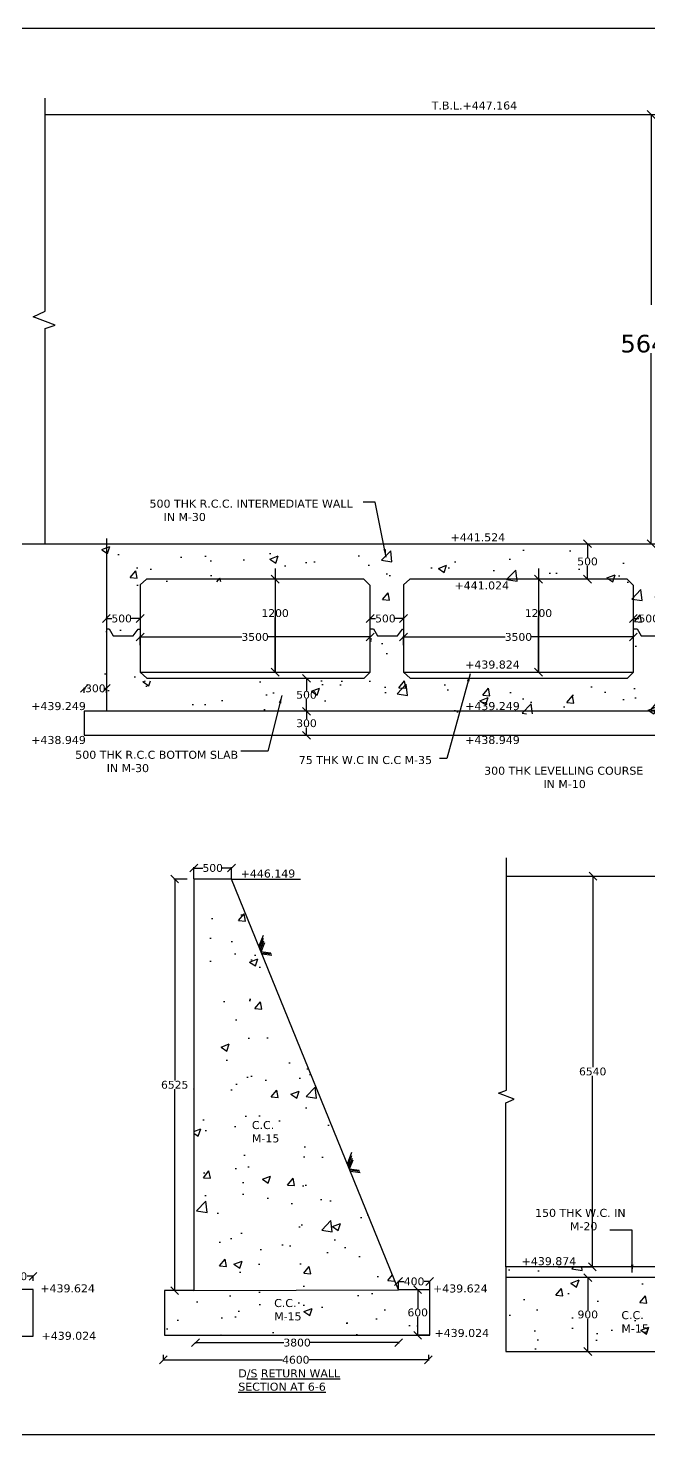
# Model space of a CAD drawing. Header units: inches. Extents: x 55 to 994, y 128 to 488.
# Drawn here: x 533.4 to 692.3, y 127.8 to 487.8 of the extents above; entities that cross this region are included whole.
import ezdxf

# ---------------------------------------------------------------- set-up
doc = ezdxf.new("R2010")
doc.units = ezdxf.units.IN
doc.header["$MEASUREMENT"] = 0
for name, color, linetype in [('Dimension', 7, 'Continuous'), ('Drawing', 2, 'Continuous'), ('Hatch', 7, 'Continuous'), ('Text', 7, 'Continuous')]:
    doc.layers.add(name, color=color, linetype=linetype)
doc.styles.get("Standard").update_dxf_attribs({"font": 'verdana.ttf'})
doc.dimstyles.get("Standard").update_dxf_attribs({"dimtxt": 4.5, "dimasz": 2, "dimexe": 0.18, "dimexo": 0.0625, "dimgap": 0.09, "dimtad": 0, "dimtih": 1, "dimtoh": 1, "dimdec": 4, "dimzin": 0, "dimdsep": 46, "dimlunit": 4, "dimtxsty": 'Standard', "dimblk": 'OBLIQUE', "dimcen": 0.09, "dimadec": 0, "dimazin": 0, "dimtfac": 1, "dimtdec": 4, "dimtofl": 0, "dimtmove": 0, "dimatfit": 3, "dimfxl": 1, "dimtolj": 1, "dimtzin": 0, "dimarcsym": 0})

# ---------------------------------------------------------------- blocks, each defined once
blk = doc.blocks.new('_Oblique')
at = {"color": 0, "linetype": 'ByBlock', "lineweight": -2}
blk.add_line((-0.5, -0.5), (0.5, 0.5), dxfattribs=at)
blk = doc.blocks.new('*D16')
at = {"layer": 'Defpoints', "color": 0, "transparency": 16777216}
for p in [(596.62, 346.77), (596.62, 322.98), (596.62, 322.98)]:
    blk.add_point(p, dxfattribs=at)
at = {"layer": 'Dimension', "color": 0, "lineweight": -2, "transparency": 16777216}
for p, q in [((596.62, 346.77), (596.62, 339.22)), ((596.68, 346.77), (596.8, 346.77)), ((596.62, 322.98), (596.62, 336.96)), ((596.68, 322.98), (596.8, 322.98))]:
    blk.add_line(p, q, dxfattribs=at)
at = {"layer": 'Dimension', "color": 0, "lineweight": -2, "transparency": 16777216, "xscale": 2, "yscale": 2, "zscale": 2}
for p, rotation in [((596.62, 346.77), 90), ((596.62, 322.98), 270)]:
    blk.add_blockref('_Oblique', p, dxfattribs=dict(at, rotation=rotation))
at = {"layer": 'Dimension', "color": 0, "transparency": 16777216, "insert": (596.62, 338.09), "char_height": 2, "attachment_point": 5}
blk.add_mtext('\\A1;1200', dxfattribs=at)
blk = doc.blocks.new('*D15')
at = {"layer": 'Defpoints', "color": 0, "transparency": 16777216}
for p in [(620.93, 331.99), (562.06, 329.84), (620.93, 329.86)]:
    blk.add_point(p, dxfattribs=at)
at = {"layer": 'Dimension', "color": 0, "lineweight": -2, "transparency": 16777216}
for p, q in [((562.06, 329.9), (562.06, 332.17)), ((562.06, 331.99), (588.11, 331.99)), ((620.93, 331.99), (594.88, 331.99)), ((620.93, 329.92), (620.93, 332.17))]:
    blk.add_line(p, q, dxfattribs=at)
at = {"layer": 'Dimension', "color": 0, "lineweight": -2, "transparency": 16777216, "xscale": 2, "yscale": 2, "zscale": 2, "rotation": 180}
blk.add_blockref('_Oblique', (562.06, 331.99), dxfattribs=at)
at = {"layer": 'Dimension', "color": 0, "lineweight": -2, "transparency": 16777216, "xscale": 2, "yscale": 2, "zscale": 2}
blk.add_blockref('_Oblique', (620.93, 331.99), dxfattribs=at)
at = {"layer": 'Dimension', "color": 0, "transparency": 16777216, "insert": (591.49, 331.99), "char_height": 2, "attachment_point": 5}
blk.add_mtext('\\A1;3500', dxfattribs=at)
blk = doc.blocks.new('*D18')
at = {"layer": 'Defpoints', "color": 0, "transparency": 16777216}
for p in [(664.03, 346.77), (664.03, 322.98), (664.03, 322.98)]:
    blk.add_point(p, dxfattribs=at)
at = {"layer": 'Dimension', "color": 0, "lineweight": -2, "transparency": 16777216}
for p, q in [((664.03, 346.77), (664.03, 339.22)), ((664.09, 346.77), (664.21, 346.77)), ((664.03, 322.98), (664.03, 336.96)), ((664.09, 322.98), (664.21, 322.98))]:
    blk.add_line(p, q, dxfattribs=at)
at = {"layer": 'Dimension', "color": 0, "lineweight": -2, "transparency": 16777216, "xscale": 2, "yscale": 2, "zscale": 2}
for p, rotation in [((664.03, 346.77), 90), ((664.03, 322.98), 270)]:
    blk.add_blockref('_Oblique', p, dxfattribs=dict(at, rotation=rotation))
at = {"layer": 'Dimension', "color": 0, "transparency": 16777216, "insert": (664.03, 338.09), "char_height": 2, "attachment_point": 5}
blk.add_mtext('\\A1;1200', dxfattribs=at)
blk = doc.blocks.new('*D17')
at = {"layer": 'Defpoints', "color": 0, "transparency": 16777216}
for p in [(688.33, 331.99), (629.47, 329.84), (688.33, 329.86)]:
    blk.add_point(p, dxfattribs=at)
at = {"layer": 'Dimension', "color": 0, "lineweight": -2, "transparency": 16777216}
for p, q in [((629.47, 329.9), (629.47, 332.17)), ((629.47, 331.99), (655.51, 331.99)), ((688.33, 331.99), (662.28, 331.99)), ((688.33, 329.92), (688.33, 332.17))]:
    blk.add_line(p, q, dxfattribs=at)
at = {"layer": 'Dimension', "color": 0, "lineweight": -2, "transparency": 16777216, "xscale": 2, "yscale": 2, "zscale": 2, "rotation": 180}
blk.add_blockref('_Oblique', (629.47, 331.99), dxfattribs=at)
at = {"layer": 'Dimension', "color": 0, "lineweight": -2, "transparency": 16777216, "xscale": 2, "yscale": 2, "zscale": 2}
blk.add_blockref('_Oblique', (688.33, 331.99), dxfattribs=at)
at = {"layer": 'Dimension', "color": 0, "transparency": 16777216, "insert": (658.9, 331.99), "char_height": 2, "attachment_point": 5}
blk.add_mtext('\\A1;3500', dxfattribs=at)
blk = doc.blocks.new('*D31')
at = {"layer": 'Defpoints', "color": 0, "transparency": 16777216}
for p in [(604.65, 321.42), (604.65, 312.97), (604.65, 312.97)]:
    blk.add_point(p, dxfattribs=at)
at = {"layer": 'Dimension', "color": 0, "lineweight": -2, "transparency": 16777216}
for p, q in [((604.63, 321.42), (604.55, 321.42)), ((604.65, 321.42), (604.65, 318.33)), ((604.65, 312.97), (604.65, 316.06)), ((604.63, 312.97), (604.55, 312.97))]:
    blk.add_line(p, q, dxfattribs=at)
at = {"layer": 'Dimension', "color": 0, "lineweight": -2, "transparency": 16777216, "xscale": 2, "yscale": 2, "zscale": 2}
for p, rotation in [((604.65, 321.42), 90), ((604.65, 312.97), 270)]:
    blk.add_blockref('_Oblique', p, dxfattribs=dict(at, rotation=rotation))
at = {"layer": 'Dimension', "color": 0, "transparency": 16777216, "insert": (604.65, 317.19), "char_height": 2, "attachment_point": 5}
blk.add_mtext('\\A1;500', dxfattribs=at)
blk = doc.blocks.new('*D32')
at = {"layer": 'Defpoints', "color": 0, "transparency": 16777216}
for p in [(604.65, 312.97), (604.65, 306.85), (604.65, 306.85)]:
    blk.add_point(p, dxfattribs=at)
at = {"layer": 'Dimension', "color": 0, "lineweight": -2, "transparency": 16777216}
for p, q in [((604.63, 312.97), (604.55, 312.97)), ((604.65, 312.97), (604.65, 311.04)), ((604.63, 306.85), (604.55, 306.85)), ((604.65, 306.85), (604.65, 308.78))]:
    blk.add_line(p, q, dxfattribs=at)
at = {"layer": 'Dimension', "color": 0, "lineweight": -2, "transparency": 16777216, "xscale": 2, "yscale": 2, "zscale": 2}
for p, rotation in [((604.65, 312.97), 90), ((604.65, 306.85), 270)]:
    blk.add_blockref('_Oblique', p, dxfattribs=dict(at, rotation=rotation))
at = {"layer": 'Dimension', "color": 0, "transparency": 16777216, "insert": (604.65, 309.91), "char_height": 2, "attachment_point": 5}
blk.add_mtext('\\A1;300', dxfattribs=at)
blk = doc.blocks.new('*D47')
at = {"layer": 'Defpoints', "color": 0, "transparency": 16777216}
for p in [(553.43, 336.71), (562.06, 336.71), (562.06, 336.71)]:
    blk.add_point(p, dxfattribs=at)
at = {"layer": 'Dimension', "color": 0, "lineweight": -2, "transparency": 16777216}
for p, q in [((553.43, 336.77), (553.43, 336.89)), ((553.43, 336.71), (554.85, 336.71)), ((562.06, 336.71), (559.84, 336.71)), ((562.06, 336.77), (562.06, 336.89))]:
    blk.add_line(p, q, dxfattribs=at)
at = {"layer": 'Dimension', "color": 0, "lineweight": -2, "transparency": 16777216, "xscale": 2, "yscale": 2, "zscale": 2, "rotation": 180}
blk.add_blockref('_Oblique', (553.43, 336.71), dxfattribs=at)
at = {"layer": 'Dimension', "color": 0, "lineweight": -2, "transparency": 16777216, "xscale": 2, "yscale": 2, "zscale": 2}
blk.add_blockref('_Oblique', (562.06, 336.71), dxfattribs=at)
at = {"layer": 'Dimension', "color": 0, "transparency": 16777216, "insert": (557.34, 336.71), "char_height": 2, "attachment_point": 5}
blk.add_mtext('\\A1;500', dxfattribs=at)
blk = doc.blocks.new('*D48')
at = {"layer": 'Defpoints', "color": 0, "transparency": 16777216}
for p in [(620.93, 336.71), (629.47, 336.71), (629.47, 336.71)]:
    blk.add_point(p, dxfattribs=at)
at = {"layer": 'Dimension', "color": 0, "lineweight": -2, "transparency": 16777216}
for p, q in [((620.93, 336.77), (620.93, 336.89)), ((620.93, 336.71), (622.35, 336.71)), ((629.47, 336.71), (627.34, 336.71)), ((629.47, 336.77), (629.47, 336.89))]:
    blk.add_line(p, q, dxfattribs=at)
at = {"layer": 'Dimension', "color": 0, "lineweight": -2, "transparency": 16777216, "xscale": 2, "yscale": 2, "zscale": 2, "rotation": 180}
blk.add_blockref('_Oblique', (620.93, 336.71), dxfattribs=at)
at = {"layer": 'Dimension', "color": 0, "lineweight": -2, "transparency": 16777216, "xscale": 2, "yscale": 2, "zscale": 2}
blk.add_blockref('_Oblique', (629.47, 336.71), dxfattribs=at)
at = {"layer": 'Dimension', "color": 0, "transparency": 16777216, "insert": (624.84, 336.71), "char_height": 2, "attachment_point": 5}
blk.add_mtext('\\A1;500', dxfattribs=at)
blk = doc.blocks.new('*D49')
at = {"layer": 'Defpoints', "color": 0, "transparency": 16777216}
for p in [(688.33, 336.71), (697.19, 336.71), (697.19, 336.71)]:
    blk.add_point(p, dxfattribs=at)
at = {"layer": 'Dimension', "color": 0, "lineweight": -2, "transparency": 16777216}
for p, q in [((688.33, 336.77), (688.33, 336.89)), ((688.33, 336.71), (689.75, 336.71)), ((697.19, 336.71), (694.75, 336.71)), ((697.19, 336.77), (697.19, 336.89))]:
    blk.add_line(p, q, dxfattribs=at)
at = {"layer": 'Dimension', "color": 0, "lineweight": -2, "transparency": 16777216, "xscale": 2, "yscale": 2, "zscale": 2, "rotation": 180}
blk.add_blockref('_Oblique', (688.33, 336.71), dxfattribs=at)
at = {"layer": 'Dimension', "color": 0, "lineweight": -2, "transparency": 16777216, "xscale": 2, "yscale": 2, "zscale": 2}
blk.add_blockref('_Oblique', (697.19, 336.71), dxfattribs=at)
at = {"layer": 'Dimension', "color": 0, "transparency": 16777216, "insert": (692.25, 336.71), "char_height": 2, "attachment_point": 5}
blk.add_mtext('\\A1;500', dxfattribs=at)
blk = doc.blocks.new('*D55')
at = {"layer": 'Defpoints', "color": 0, "transparency": 16777216}
for p in [(676.59, 355.85), (676.59, 355.85), (676.59, 346.77)]:
    blk.add_point(p, dxfattribs=at)
at = {"layer": 'Dimension', "color": 0, "lineweight": -2, "transparency": 16777216}
for p, q in [((676.52, 355.85), (676.41, 355.85)), ((676.59, 355.85), (676.59, 352.44)), ((676.59, 346.77), (676.59, 350.18)), ((676.52, 346.77), (676.41, 346.77))]:
    blk.add_line(p, q, dxfattribs=at)
at = {"layer": 'Dimension', "color": 0, "lineweight": -2, "transparency": 16777216, "xscale": 2, "yscale": 2, "zscale": 2}
for p, rotation in [((676.59, 355.85), 90), ((676.59, 346.77), 270)]:
    blk.add_blockref('_Oblique', p, dxfattribs=dict(at, rotation=rotation))
at = {"layer": 'Dimension', "color": 0, "transparency": 16777216, "insert": (676.59, 351.31), "char_height": 2, "attachment_point": 5}
blk.add_mtext('\\A1;500', dxfattribs=at)
blk = doc.blocks.new('*D56')
at = {"layer": 'Defpoints', "color": 0, "transparency": 16777216}
for p in [(692.86, 465.69), (692.86, 465.69), (692.86, 355.85)]:
    blk.add_point(p, dxfattribs=at)
at = {"layer": 'Dimension', "color": 0, "lineweight": -2, "transparency": 16777216}
for p, q in [((692.79, 465.69), (692.68, 465.69)), ((692.86, 465.69), (692.86, 416.95)), ((692.86, 355.85), (692.86, 404.59)), ((692.79, 355.85), (692.68, 355.85))]:
    blk.add_line(p, q, dxfattribs=at)
at = {"layer": 'Dimension', "color": 0, "lineweight": -2, "transparency": 16777216, "xscale": 2, "yscale": 2, "zscale": 2}
for p, rotation in [((692.86, 465.69), 90), ((692.86, 355.85), 270)]:
    blk.add_blockref('_Oblique', p, dxfattribs=dict(at, rotation=rotation))
at = {"layer": 'Dimension', "color": 0, "transparency": 16777216, "insert": (692.86, 410.77), "char_height": 4.5, "attachment_point": 5}
blk.add_mtext('\\A1;\\P5640', dxfattribs=at)
blk = doc.blocks.new('*D59')
at = {"layer": 'Defpoints', "color": 0, "transparency": 16777216}
for p in [(547.77, 317.66), (553.43, 318.84), (553.43, 317.66)]:
    blk.add_point(p, dxfattribs=at)
at = {"layer": 'Dimension', "color": 0, "lineweight": -2, "transparency": 16777216}
for p, q in [((547.77, 317.72), (547.77, 319.02)), ((547.77, 318.84), (548.09, 318.84)), ((553.43, 318.84), (553.11, 318.84)), ((553.43, 317.72), (553.43, 319.02))]:
    blk.add_line(p, q, dxfattribs=at)
at = {"layer": 'Dimension', "color": 0, "lineweight": -2, "transparency": 16777216, "xscale": 2, "yscale": 2, "zscale": 2, "rotation": 180}
blk.add_blockref('_Oblique', (547.77, 318.84), dxfattribs=at)
at = {"layer": 'Dimension', "color": 0, "lineweight": -2, "transparency": 16777216, "xscale": 2, "yscale": 2, "zscale": 2}
blk.add_blockref('_Oblique', (553.43, 318.84), dxfattribs=at)
at = {"layer": 'Dimension', "color": 0, "transparency": 16777216, "insert": (550.6, 318.84), "char_height": 2, "attachment_point": 5}
blk.add_mtext('\\A1;300', dxfattribs=at)
blk = doc.blocks.new('*D85')
at = {"layer": 'Defpoints', "color": 0, "transparency": 16777216}
for p in [(575.82, 270.05), (585.47, 272.88), (585.47, 270.05)]:
    blk.add_point(p, dxfattribs=at)
at = {"layer": 'Dimension', "color": 0, "lineweight": -2, "transparency": 16777216}
for p, q in [((575.82, 270.11), (575.82, 273.06)), ((575.82, 272.88), (578.15, 272.88)), ((585.47, 272.88), (583.14, 272.88)), ((585.47, 270.11), (585.47, 273.06))]:
    blk.add_line(p, q, dxfattribs=at)
at = {"layer": 'Dimension', "color": 0, "lineweight": -2, "transparency": 16777216, "xscale": 2, "yscale": 2, "zscale": 2, "rotation": 180}
blk.add_blockref('_Oblique', (575.82, 272.88), dxfattribs=at)
at = {"layer": 'Dimension', "color": 0, "lineweight": -2, "transparency": 16777216, "xscale": 2, "yscale": 2, "zscale": 2}
blk.add_blockref('_Oblique', (585.47, 272.88), dxfattribs=at)
at = {"layer": 'Dimension', "color": 0, "transparency": 16777216, "insert": (580.64, 272.88), "char_height": 2, "attachment_point": 5}
blk.add_mtext('\\A1;500', dxfattribs=at)
blk = doc.blocks.new('*D86')
at = {"layer": 'Defpoints', "color": 0, "transparency": 16777216}
for p in [(526.43, 167.18), (534.66, 168.41), (534.66, 167.18)]:
    blk.add_point(p, dxfattribs=at)
at = {"layer": 'Dimension', "color": 0, "lineweight": -2, "transparency": 16777216}
for p, q in [((526.43, 167.24), (526.43, 168.59)), ((526.43, 168.41), (527.97, 168.41)), ((534.66, 168.41), (533.12, 168.41)), ((534.66, 167.24), (534.66, 168.59))]:
    blk.add_line(p, q, dxfattribs=at)
at = {"layer": 'Dimension', "color": 0, "lineweight": -2, "transparency": 16777216, "xscale": 2, "yscale": 2, "zscale": 2, "rotation": 180}
blk.add_blockref('_Oblique', (526.43, 168.41), dxfattribs=at)
at = {"layer": 'Dimension', "color": 0, "lineweight": -2, "transparency": 16777216, "xscale": 2, "yscale": 2, "zscale": 2}
blk.add_blockref('_Oblique', (534.66, 168.41), dxfattribs=at)
at = {"layer": 'Dimension', "color": 0, "transparency": 16777216, "insert": (530.54, 168.41), "char_height": 2, "attachment_point": 5}
blk.add_mtext('\\A1;400', dxfattribs=at)
blk = doc.blocks.new('*D88')
at = {"layer": 'Defpoints', "color": 0, "transparency": 16777216}
for p in [(574.2, 270.05), (570.91, 164.75), (574.2, 164.75)]:
    blk.add_point(p, dxfattribs=at)
at = {"layer": 'Dimension', "color": 0, "lineweight": -2, "transparency": 16777216}
for p, q in [((574.14, 270.05), (570.73, 270.05)), ((570.91, 270.05), (570.91, 218.53)), ((570.91, 164.75), (570.91, 216.27)), ((574.14, 164.75), (570.73, 164.75))]:
    blk.add_line(p, q, dxfattribs=at)
at = {"layer": 'Dimension', "color": 0, "lineweight": -2, "transparency": 16777216, "xscale": 2, "yscale": 2, "zscale": 2}
for p, rotation in [((570.91, 270.05), 90), ((570.91, 164.75), 270)]:
    blk.add_blockref('_Oblique', p, dxfattribs=dict(at, rotation=rotation))
at = {"layer": 'Dimension', "color": 0, "transparency": 16777216, "insert": (570.91, 217.4), "char_height": 2, "attachment_point": 5}
blk.add_mtext('\\A1;6525', dxfattribs=at)
blk = doc.blocks.new('*D89')
at = {"layer": 'Defpoints', "color": 0, "transparency": 16777216}
for p in [(567.99, 148.4), (635.84, 148.4), (635.84, 147.04)]:
    blk.add_point(p, dxfattribs=at)
at = {"layer": 'Dimension', "color": 0, "lineweight": -2, "transparency": 16777216}
for p, q in [((567.99, 148.34), (567.99, 146.86)), ((635.84, 148.34), (635.84, 146.86)), ((567.99, 147.04), (598.47, 147.04)), ((635.84, 147.04), (605.36, 147.04))]:
    blk.add_line(p, q, dxfattribs=at)
at = {"layer": 'Dimension', "color": 0, "lineweight": -2, "transparency": 16777216, "xscale": 2, "yscale": 2, "zscale": 2, "rotation": 180}
blk.add_blockref('_Oblique', (567.99, 147.04), dxfattribs=at)
at = {"layer": 'Dimension', "color": 0, "lineweight": -2, "transparency": 16777216, "xscale": 2, "yscale": 2, "zscale": 2}
blk.add_blockref('_Oblique', (635.84, 147.04), dxfattribs=at)
at = {"layer": 'Dimension', "color": 0, "transparency": 16777216, "insert": (601.92, 147.04), "char_height": 2, "attachment_point": 5}
blk.add_mtext('\\A1;4600', dxfattribs=at)
blk = doc.blocks.new('*D90')
at = {"layer": 'Defpoints', "color": 0, "transparency": 16777216}
for p in [(576.25, 151.6), (628.23, 151.6), (628.23, 151.43)]:
    blk.add_point(p, dxfattribs=at)
at = {"layer": 'Dimension', "color": 0, "lineweight": -2, "transparency": 16777216}
for p, q in [((576.25, 151.54), (576.25, 151.25)), ((576.25, 151.43), (598.85, 151.43)), ((628.23, 151.43), (605.62, 151.43)), ((628.23, 151.54), (628.23, 151.25))]:
    blk.add_line(p, q, dxfattribs=at)
at = {"layer": 'Dimension', "color": 0, "lineweight": -2, "transparency": 16777216, "xscale": 2, "yscale": 2, "zscale": 2, "rotation": 180}
blk.add_blockref('_Oblique', (576.25, 151.43), dxfattribs=at)
at = {"layer": 'Dimension', "color": 0, "lineweight": -2, "transparency": 16777216, "xscale": 2, "yscale": 2, "zscale": 2}
blk.add_blockref('_Oblique', (628.23, 151.43), dxfattribs=at)
at = {"layer": 'Dimension', "color": 0, "transparency": 16777216, "insert": (602.24, 151.43), "char_height": 2, "attachment_point": 5}
blk.add_mtext('\\A1;3800', dxfattribs=at)
blk = doc.blocks.new('*D91')
at = {"layer": 'Defpoints', "color": 0, "transparency": 16777216}
for p in [(636.18, 167.09), (628.21, 164.92), (636.18, 164.92)]:
    blk.add_point(p, dxfattribs=at)
at = {"layer": 'Dimension', "color": 0, "lineweight": -2, "transparency": 16777216}
for p, q in [((628.21, 164.98), (628.21, 167.27)), ((628.21, 167.09), (629.63, 167.09)), ((636.18, 167.09), (634.77, 167.09)), ((636.18, 164.98), (636.18, 167.27))]:
    blk.add_line(p, q, dxfattribs=at)
at = {"layer": 'Dimension', "color": 0, "lineweight": -2, "transparency": 16777216, "xscale": 2, "yscale": 2, "zscale": 2, "rotation": 180}
blk.add_blockref('_Oblique', (628.21, 167.09), dxfattribs=at)
at = {"layer": 'Dimension', "color": 0, "lineweight": -2, "transparency": 16777216, "xscale": 2, "yscale": 2, "zscale": 2}
blk.add_blockref('_Oblique', (636.18, 167.09), dxfattribs=at)
at = {"layer": 'Dimension', "color": 0, "transparency": 16777216, "insert": (632.2, 167.09), "char_height": 2, "attachment_point": 5}
blk.add_mtext('\\A1;400', dxfattribs=at)
blk = doc.blocks.new('*D92')
at = {"layer": 'Defpoints', "color": 0, "transparency": 16777216}
for p in [(669.17, 270.79), (677.97, 270.78), (669.04, 170.84)]:
    blk.add_point(p, dxfattribs=at)
at = {"layer": 'Dimension', "color": 0, "lineweight": -2, "transparency": 16777216}
for p, q in [((669.23, 270.79), (678.15, 270.78)), ((677.97, 270.78), (677.91, 221.94)), ((677.84, 170.83), (677.9, 219.67)), ((669.1, 170.84), (678.02, 170.83))]:
    blk.add_line(p, q, dxfattribs=at)
at = {"layer": 'Dimension', "color": 0, "lineweight": -2, "transparency": 16777216, "xscale": 2, "yscale": 2, "zscale": 2}
for p, rotation in [((677.97, 270.78), 89.92764219502516), ((677.84, 170.83), 269.9276421950252)]:
    blk.add_blockref('_Oblique', p, dxfattribs=dict(at, rotation=rotation))
at = {"layer": 'Dimension', "color": 0, "transparency": 16777216, "insert": (677.91, 220.81), "char_height": 2, "attachment_point": 5}
blk.add_mtext('\\A1;6540', dxfattribs=at)
blk = doc.blocks.new('*D93')
at = {"layer": 'Defpoints', "color": 0, "transparency": 16777216}
for p in [(676.65, 168.08), (676.65, 149.18), (676.65, 149.18)]:
    blk.add_point(p, dxfattribs=at)
at = {"layer": 'Dimension', "color": 0, "lineweight": -2, "transparency": 16777216}
for p, q in [((676.59, 168.08), (676.47, 168.08)), ((676.65, 168.08), (676.65, 159.76)), ((676.65, 149.18), (676.65, 157.5)), ((676.59, 149.18), (676.47, 149.18))]:
    blk.add_line(p, q, dxfattribs=at)
at = {"layer": 'Dimension', "color": 0, "lineweight": -2, "transparency": 16777216, "xscale": 2, "yscale": 2, "zscale": 2}
for p, rotation in [((676.65, 168.08), 90), ((676.65, 149.18), 270)]:
    blk.add_blockref('_Oblique', p, dxfattribs=dict(at, rotation=rotation))
at = {"layer": 'Dimension', "color": 0, "transparency": 16777216, "insert": (676.65, 158.63), "char_height": 2, "attachment_point": 5}
blk.add_mtext('\\A1;900', dxfattribs=at)
blk = doc.blocks.new('*D100')
at = {"layer": 'Defpoints', "color": 0, "transparency": 16777216}
for p in [(636.18, 164.98), (633.12, 153.32), (636.18, 153.32)]:
    blk.add_point(p, dxfattribs=at)
at = {"layer": 'Dimension', "color": 0, "lineweight": -2, "transparency": 16777216}
for p, q in [((636.12, 164.98), (632.94, 164.98)), ((633.12, 164.98), (633.12, 160.28)), ((633.12, 153.32), (633.12, 158.02)), ((636.12, 153.32), (632.94, 153.32))]:
    blk.add_line(p, q, dxfattribs=at)
at = {"layer": 'Dimension', "color": 0, "lineweight": -2, "transparency": 16777216, "xscale": 2, "yscale": 2, "zscale": 2}
for p, rotation in [((633.12, 164.98), 90), ((633.12, 153.32), 270)]:
    blk.add_blockref('_Oblique', p, dxfattribs=dict(at, rotation=rotation))
at = {"layer": 'Dimension', "color": 0, "transparency": 16777216, "insert": (633.12, 159.15), "char_height": 2, "attachment_point": 5}
blk.add_mtext('\\A1;600', dxfattribs=at)

msp = doc.modelspace()

# ---------------------------------------------------------------- hatches: boundary and pattern name
at = {"layer": 'Drawing'}
h = msp.add_hatch(dxfattribs=at)
h.set_pattern_fill('AR-CONC', color=256, scale=3, style=0)
h.paths.add_polyline_path([(636.18294, 164.91716), (628.21032, 164.91716), (575.82103, 164.75072), (568.33429, 164.75072), (568.33429, 153.3194), (636.18294, 153.3194)])
at = {"layer": 'Hatch'}
h = msp.add_hatch(dxfattribs=at)
h.set_pattern_fill('AR-CONC', color=256, scale=3, style=0)
h.set_pattern_definition([(50, (475.497, -0.663), (21.5178, -1.88256), [2.25, -24.75]), (355, (475.497, -0.663), (-4.16254, 22.5658), [1.8, -19.8]), (100.4514, (477.29, -0.82), (17.3553, 20.6832), [1.9122, -21.0343]), (46.184, (475.497, 5.337), (32.0172, -4.9656), [3.375, -37.125]), (96.6356, (478.165, 4.923), (28.0399, 29.2235), [2.8683, -31.5514]), (351.184, (475.497, 5.337), (28.0399, 29.2236), [2.7, -29.7]), (21, (478.497, 3.837), (17.9072, -12.07857), [2.25, -24.75]), (326, (478.497, 3.837), (7.2995, 21.7545), [1.8, -19.8]), (71.4514, (479.99, 2.83), (25.2067, 9.6759), [1.9122, -21.0343]), (37.5, (475.497, -0.663), (0.3648, 9.98682), [0, -19.56, 0, -20.1, 0, -19.875]), (7.5, (475.497, -0.663), (7.89209, 11.83235), [0, -11.46, 0, -19.11, 0, -7.575]), (327.5, (468.807, -0.663), (16.01467, -0.67665), [0, -7.5, 0, -23.4, 0, -31.05]), (317.5, (465.807, -0.663), (17.4956, 3.00315), [0, -9.75, 0, -15.54, 0, -22.05])])
h.paths.add_polyline_path([(764.26488, 355.18985), (552.22094, 355.18985), (552.22094, 312.3081), (764.26488, 312.3081)])
h.paths.add_polyline_path([(619.8641, 344.52296), (619.8641, 322.32177), (618.31092, 320.7556), (562.68689, 320.7556), (560.99641, 322.29861), (560.99641, 344.63006), (562.63495, 346.10329), (618.25035, 346.10329)], flags=16)
h.paths.add_polyline_path([(628.45074, 344.63006), (630.08927, 346.10329), (685.70468, 346.10329), (687.31843, 344.52296), (687.31843, 322.32177), (685.76524, 320.7556), (630.14122, 320.7556), (628.45074, 322.29861)], flags=16)
h.paths.add_polyline_path([(696.50181, 344.63006), (698.14035, 346.10329), (753.75575, 346.10329), (755.3695, 344.52296), (755.3695, 322.32177), (753.81631, 320.7556), (698.19229, 320.7556), (696.50181, 322.29861)], flags=16)
h.paths.add_polyline_path([(976.11325, 355.18985), (764.26488, 355.18985), (764.26488, 312.3081), (976.11325, 312.3081)])
h.paths.add_polyline_path([(898.26554, 346.10329), (899.87929, 344.52296), (899.87929, 322.32177), (898.32611, 320.7556), (842.70209, 320.7556), (841.01161, 322.29861), (841.01161, 344.63006), (842.65014, 346.10329)], flags=16)
h.paths.add_polyline_path([(908.22596, 344.63006), (909.86449, 346.10329), (965.47989, 346.10329), (967.09364, 344.52296), (967.09364, 322.32177), (965.54046, 320.7556), (909.91644, 320.7556), (908.22596, 322.29861)], flags=16)
h.paths.add_polyline_path([(831.93472, 344.52296), (831.93472, 322.32177), (830.38154, 320.7556), (774.75752, 320.7556), (773.06704, 322.29861), (773.06704, 344.63006), (774.70557, 346.10329), (830.32098, 346.10329)], flags=16)
h = msp.add_hatch(dxfattribs=at)
h.set_pattern_fill('AR-CONC', color=256, scale=3, style=0)
h.paths.add_polyline_path([(575.82103, 164.75072), (628.21032, 164.91716), (585.46723, 270.04839), (575.82103, 270.04839)])
h = msp.add_hatch(dxfattribs=at)
h.set_pattern_fill('AR-CONC', color=256, scale=3, style=0)
h.paths.add_polyline_path([(482.90108, 269.69936), (473.00158, 269.69936), (473.00158, 167.71911), (473.00158, 164.90419), (526.43013, 165.01147)])
h.paths.add_polyline_path([(534.6598, 165.01147), (526.43013, 165.01147), (450.35394, 164.85872), (450.35394, 161.05959), (448.40923, 159.99419), (452.43096, 158.76304), (450.3917, 157.82646), (450.3917, 153.1103), (534.6598, 153.1103)])
h = msp.add_hatch(dxfattribs=at)
h.set_pattern_fill('AR-CONC', color=256, scale=3, style=0)
h.paths.add_polyline_path([(706.055, 149.17759), (706.055, 156.2635), (706.055, 168.08103), (655.71031, 168.08103), (655.71031, 149.17759)])
h.paths.add_polyline_path([(694.26321, 168.08103), (695.37471, 170.84111), (655.71031, 170.84111), (655.71031, 168.08103)])
h.paths.add_polyline_path([(706.055, 168.08103), (708.2006, 170.84111), (695.37471, 170.84111), (694.26321, 168.08103)])
h.paths.add_polyline_path([(708.2006, 170.84111), (706.055, 168.08103), (747.1433, 168.08103), (747.1433, 185.98082), (821.4004, 185.98082), (821.4004, 192.71924), (868.32957, 192.71924), (868.32957, 204.51298), (860.77673, 204.51298), (860.77673, 246.49397), (848.88917, 246.49397), (823.06901, 207.41143), (733.4037, 207.41143)])
h.paths.add_polyline_path([(754.59674, 156.2635), (754.59674, 168.08103), (747.1433, 168.08103), (706.055, 168.08103), (706.055, 156.2635)])

# ---------------------------------------------------------------- linework, layer by layer
at = {"layer": 'Dimension'}
for points in [[(596.6208, 349.47901), (596.6208, 322.97533)], [(664.0262, 349.47901), (664.0262, 322.97533)]]:
    msp.add_lwpolyline(points, dxfattribs=at)
at = {"layer": 'Drawing'}
for points in [[(994.20147, 127.83459), (54.84094, 127.83459), (54.84094, 487.78052), (994.20147, 487.78052)], [(655.71031, 149.17759), (706.055, 149.17759), (706.055, 156.2635), (754.59674, 156.2635), (754.59674, 168.08103), (747.1433, 168.08103), (747.1433, 185.98082), (821.4004, 185.98082), (821.4004, 192.71924), (868.32957, 192.71924), (868.32957, 204.51298), (860.77673, 204.51298), (860.77673, 246.49397), (848.88917, 246.49397), (823.06901, 207.41143), (733.4037, 207.41143), (708.2006, 170.84111), (655.71031, 170.84111), (655.71031, 149.17759)]]:
    msp.add_lwpolyline(points, close=True, dxfattribs=at)
for points in [[(537.77632, 355.85297), (537.77632, 410.89153), (540.31091, 411.80847), (534.67944, 413.92775), (537.77632, 415.35501), (537.77632, 469.83402)], [(537.77632, 465.68524), (985.79449, 465.68524)], [(553.42816, 357.18161), (553.42816, 312.97122)], [(76.72391, 312.97122), (76.72391, 355.85297), (976.11325, 355.85297)], [(563.75079, 321.41872), (619.37481, 321.41872), (620.92799, 322.98489), (620.92799, 345.18608), (619.31425, 346.76641), (563.69884, 346.76641), (562.06031, 345.29318), (562.06031, 322.96173), (563.75079, 321.41872)], [(631.15619, 321.41872), (686.78022, 321.41872), (688.3334, 322.98489), (688.3334, 345.18608), (686.71965, 346.76641), (631.10425, 346.76641), (629.46572, 345.29318), (629.46572, 322.96173), (631.15619, 321.41872)], [(553.42816, 334.07011), (554.17198, 334.07011), (555.18008, 332.27983), (560.2824, 332.27983), (561.54668, 333.99937), (562.06031, 333.99937)], [(620.92799, 334.07011), (621.81171, 334.07011), (622.81982, 332.27983), (627.92213, 332.27983), (629.18641, 333.99937), (629.46572, 333.99937)], [(688.3334, 334.07011), (689.2921, 334.07011), (690.30021, 332.27983), (695.40253, 332.27983), (696.66681, 333.99937), (697.18733, 333.99937)], [(562.06031, 322.96173), (620.92799, 322.98489)], [(629.46572, 322.96173), (688.3334, 322.98489)], [(547.7727, 312.97122), (547.7727, 306.85197)], [(547.7727, 306.85197), (981.77621, 306.85197), (981.77621, 312.97122), (547.7727, 312.97122)], [(655.71031, 170.84111), (655.71031, 212.76982), (657.79413, 213.69677), (653.75909, 215.2931), (655.83654, 216.01145), (655.83654, 275.49048)], [(568.33429, 164.75072), (568.33429, 153.3194), (636.18294, 153.3194), (636.18294, 164.91716), (628.21032, 164.91716), (585.46723, 270.04839), (575.82103, 270.04839), (575.82103, 164.75072), (568.33429, 164.75072)], [(585.46723, 270.04839), (603.09646, 270.04839)], [(655.83654, 270.79293), (735.62563, 270.79293)], [(450.35394, 170.59725), (450.35394, 161.05959), (448.40923, 159.99419), (452.43096, 158.76304), (450.3917, 157.82646), (450.3917, 153.1103), (534.6598, 153.1103), (534.6598, 165.01147), (526.43013, 165.01147), (482.90108, 269.69936), (473.00158, 269.69936), (473.00158, 167.71911), (450.35394, 167.71911)], [(592.48568, 252.78575), (593.64734, 255.73573)], [(592.65, 252.38159), (593.64734, 254.91428)], [(592.843, 251.90689), (593.77104, 254.2636)], [(593.02114, 251.46873), (593.95147, 253.83125)], [(592.99966, 251.48466), (595.51926, 251.17061)], [(593.17548, 251.20881), (595.69508, 250.89476)], [(593.27595, 250.89534), (595.79555, 250.5813)], [(615.11486, 197.19545), (616.27652, 200.14543)], [(615.27918, 196.79129), (616.27652, 199.32399)], [(615.47218, 196.31659), (616.40022, 198.6733)], [(615.65032, 195.87843), (616.58065, 198.24095)], [(615.62884, 195.89436), (618.14844, 195.58032)], [(615.80466, 195.61851), (618.32426, 195.30447)], [(615.90513, 195.30505), (618.42473, 194.991)], [(747.1433, 168.08103), (655.71031, 168.08103)], [(575.82103, 164.75072), (628.21032, 164.91716)]]:
    msp.add_lwpolyline(points, dxfattribs=at)

# ---------------------------------------------------------------- texts
at = {"layer": 'Text', "width": 122.5991094, "attachment_point": 1}
for s, insert, char_height in [('T.B.L.+447.164', (636.70531, 469.0068), 2.0480297), ('500 THK R.C.C. INTERMEDIATE WALL\\P    IN M-30', (564.48034, 367.13667), 2.0480297), ('+441.524', (641.53846, 358.52461), 2.04803), ('+441.024', (642.5271, 346.20637), 2.04803), ('+439.824', (645.26546, 325.96506), 2.04803), ('+439.249', (534.19632, 315.34422), 2.04803), ('+439.249', (645.26546, 315.34422), 2.04803), ('+438.949', (534.19632, 306.66539), 2.04803), ('+438.949', (645.26546, 306.66539), 2.04803), ('500 THK R.C.C BOTTOM SLAB\\P         IN M-30', (545.47228, 302.87969), 2.0480297), ('75 THK W.C IN C.C M-35', (602.67047, 301.53531), 2.0480297), ('300 THK LEVELLING COURSE\\P                 IN M-10', (650.12208, 298.79814), 2.0480297), ('+446.149', (587.79993, 272.49008), 2.04803), ('C.C.\\PM-15', (590.67814, 208.13574), 2.04803), ('150 THK W.C. IN\\P          M-20', (663.16163, 185.65846), 2.0480297), ('+439.874', (659.7265, 173.30136), 2.04803), ('+439.624', (536.52285, 166.3475), 2.04803), ('+439.624', (637.04641, 166.3162), 2.04803), ('C.C.\\PM-15', (596.37721, 162.59224), 2.04803), ('C.C.\\PM-15', (685.25991, 159.48897), 2.04803), ('+439.024', (637.4182, 154.9349), 2.04803), ('+439.024', (536.84265, 154.21431), 2.04803), ('         D{\\L/S RETURN WALL\\P}         {\\LSECTION AT 6-6}', (579.156, 144.60264), 2.0480297)]:
    msp.add_mtext(s, dxfattribs=dict(at, insert=insert, char_height=char_height))

# ---------------------------------------------------------------- dimensions: what is measured, and where the dimension line sits
at = {"layer": 'Dimension'}
dim = msp.add_aligned_dim(p1=(692.85594, 355.85297), p2=(692.85594, 465.68524), distance=0, text='\\P5640', dimstyle='Standard', dxfattribs=at)
dim.commit()
dim.dimension.update_dxf_attribs({"geometry": '*D56', "text_midpoint": (692.85594, 410.7691)})
for p1, p2, distance, text, override, picture, middle in [((676.58565, 346.76641), (676.58565, 355.85297), 0, '500', {"dimtxt": 2}, '*D55', (676.58565, 351.30969)), ((604.65037, 321.41872), (604.65037, 312.97122), 0, '500', {"dimtxt": 2, "dimexe": 0.1, "dimexo": 0.02, "dimsd1": 0}, '*D31', (604.65037, 317.19497)), ((604.65037, 312.97122), (604.65037, 306.85197), 0, '300', {"dimtxt": 2, "dimexe": 0.1, "dimexo": 0.02, "dimsd1": 0}, '*D32', (604.65037, 309.9116)), ((669.03894, 170.84111), (669.16517, 270.79293), -8.80372, '6540', {"dimtxt": 2}, '*D92', (677.90577, 220.8059)), ((636.18294, 164.97966), (636.18294, 153.3194), -3.05829, '600', {"dimtxt": 2}, '*D100', (633.12465, 159.14953)), ((676.65046, 168.08103), (676.65046, 149.17759), 0, '900', {"dimtxt": 2}, '*D93', (676.65046, 158.62931))]:
    dim = msp.add_aligned_dim(p1=p1, p2=p2, distance=distance, text=text, dimstyle='Standard', override=override, dxfattribs=at)
    dim.commit()
    dim.dimension.update_dxf_attribs({"geometry": picture, "text_midpoint": middle})
for base, p1, p2, angle, text, override, picture, middle in [((596.6208, 322.97533), (596.6208, 346.76641), (596.6208, 322.97533), 270, '1200', {"dimtxt": 2}, '*D16', (596.6208, 338.08816)), ((664.0262, 322.97533), (664.0262, 346.76641), (664.0262, 322.97533), 270, '1200', {"dimtxt": 2}, '*D18', (664.0262, 338.08816)), ((562.06031, 336.71171), (553.42816, 336.71171), (562.06031, 336.71171), 0, '500', {"dimtxt": 2, "dimasz": 2}, '*D47', (557.34279, 336.71171)), ((629.46572, 336.71171), (620.92799, 336.71171), (629.46572, 336.71171), 0, '500', {"dimtxt": 2, "dimasz": 2}, '*D48', (624.84262, 336.71171)), ((697.18733, 336.71171), (688.3334, 336.71171), (697.18733, 336.71171), 0, '500', {"dimtxt": 2, "dimasz": 2}, '*D49', (692.24803, 336.71171))]:
    dim = msp.add_linear_dim(base=base, p1=p1, p2=p2, angle=angle, text=text, dimstyle='Standard', override=override, dxfattribs=at)
    dim.commit()
    dim.dimension.update_dxf_attribs({"geometry": picture, "text_midpoint": middle, "dimtype": 161})
for base, p1, p2, text, picture, middle in [((620.92799, 331.99157), (562.06031, 329.83615), (620.92799, 329.85932), '3500', '*D15', (591.49415, 331.99157)), ((688.3334, 331.99157), (629.46572, 329.83615), (688.3334, 329.85932), '3500', '*D17', (658.89956, 331.99157)), ((553.42816, 318.84368), (547.7727, 317.65662), (553.42816, 317.65662), '300', '*D59', (550.60043, 318.84368)), ((585.46723, 272.88153), (575.82103, 270.04839), (585.46723, 270.04839), '500', '*D85', (580.64413, 272.88153)), ((534.6598, 168.41045), (526.43013, 167.17674), (534.6598, 167.17674), '400', '*D86', (530.54497, 168.41045)), ((636.18294, 167.08886), (628.21032, 164.91716), (636.18294, 164.91716), '400', '*D91', (632.19663, 167.08886)), ((628.22764, 151.43421), (576.25105, 151.60275), (628.22764, 151.60275), '3800', '*D90', (602.23934, 151.43421)), ((635.84389, 147.03985), (567.99139, 148.40497), (635.84389, 148.40497), '4600', '*D89', (601.91764, 147.03985))]:
    dim = msp.add_linear_dim(base=base, p1=p1, p2=p2, text=text, dimstyle='Standard', override={"dimtxt": 2}, dxfattribs=at)
    dim.commit()
    dim.dimension.update_dxf_attribs({"geometry": picture, "text_midpoint": middle})
dim = msp.add_linear_dim(base=(570.9126, 164.75072), p1=(574.1982, 270.04839), p2=(574.1982, 164.75072), angle=90, text='6525', dimstyle='Standard', override={"dimtxt": 2}, dxfattribs=at)
dim.commit()
dim.dimension.update_dxf_attribs({"geometry": '*D88', "text_midpoint": (570.9126, 217.39956)})

# ---------------------------------------------------------------- leaders
for points in [[(625.05237, 352.45365), (622.19613, 366.48106), (619.1855, 366.48106)], [(646.55944, 322.5603), (640.56563, 300.90376), (638.7099, 300.90376)], [(598.36466, 317.04386), (594.71961, 302.81028), (587.84371, 302.81028)], [(688.03411, 169.38202), (688.03411, 180.19298), (682.32921, 180.19298)]]:
    msp.add_leader(points, dimstyle='Standard', override={"dimgap": 0.09, "dimtad": 0}, dxfattribs=at)

doc.saveas('drawing.dxf')
